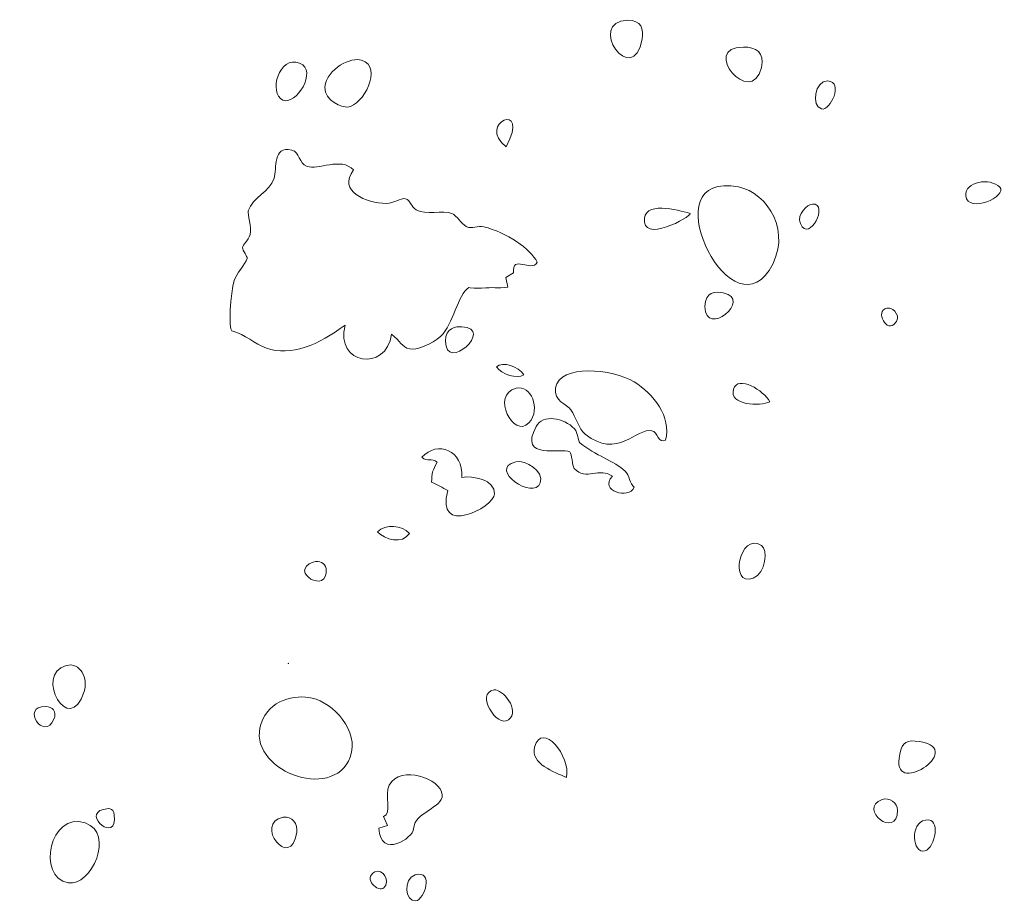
# Model space of a CAD drawing. Header units: inches. Extents: x 3.3 to 4.68, y 5.33 to 6.69.
# Drawn here: x 3.5868 to 4.028, y 5.5807 to 5.9747 of the extents above; entities that cross this region are included whole.
import ezdxf

# ---------------------------------------------------------------- set-up
doc = ezdxf.new("R2010")
doc.units = ezdxf.units.IN
doc.header["$MEASUREMENT"] = 0
doc.layers.add('Layer 1', color=7, linetype='Continuous')

msp = doc.modelspace()

# ---------------------------------------------------------------- linework, layer by layer
at = {"layer": 'Layer 1', "lineweight": 0}
for points, knots in [([(3.86458, 5.96615), (3.86526, 5.97024), (3.86434, 5.97468), (3.8581, 5.97445), (3.83917, 5.9739), (3.86058, 5.94322), (3.86458, 5.96615)], [0, 0, 0, 0, 1, 1, 1, 2, 2, 2, 2]), ([(3.91782, 5.95337), (3.9195, 5.9601), (3.91526, 5.96251), (3.90978, 5.96251), (3.89022, 5.96254), (3.91328, 5.93481), (3.91782, 5.95337)], [0, 0, 0, 0, 1, 1, 1, 2, 2, 2, 2]), ([(3.70426, 5.93879), (3.70977, 5.93612), (3.72021, 5.95193), (3.71171, 5.95532), (3.70253, 5.95898), (3.69767, 5.94191), (3.70426, 5.93879)], [0, 0, 0, 0, 1, 1, 1, 2, 2, 2, 2]), ([(3.72304, 5.94459), (3.72251, 5.93835), (3.73102, 5.93547), (3.73317, 5.93566), (3.7399, 5.93633), (3.74924, 5.95346), (3.73941, 5.95665), (3.73496, 5.9581), (3.72378, 5.95312), (3.72304, 5.94459)], [0, 0, 0, 0, 1, 1, 1, 2, 2, 2, 3, 3, 3, 3]), ([(3.94754, 5.94735), (3.94132, 5.94762), (3.94016, 5.93599), (3.94458, 5.93486), (3.94861, 5.93382), (3.95464, 5.94702), (3.94754, 5.94735)], [0, 0, 0, 0, 1, 1, 1, 2, 2, 2, 2]), ([(3.80391, 5.91791), (3.81497, 5.93894), (3.79028, 5.92855), (3.80391, 5.91791), (3.80391, 5.91791), (3.80391, 5.91791), (3.80391, 5.91791)], [0, 0, 0, 0, 1, 1, 1, 2, 2, 2, 2]), ([(3.76379, 5.88978), (3.7612, 5.89125), (3.76126, 5.89434), (3.75892, 5.89478), (3.75682, 5.89518), (3.7538, 5.89271), (3.75038, 5.89271), (3.74152, 5.89273), (3.72846, 5.89817), (3.7358, 5.90765), (3.73008, 5.9136), (3.71975, 5.90734), (3.71503, 5.90921), (3.7113, 5.91067), (3.71187, 5.91558), (3.70818, 5.91645), (3.69949, 5.91854), (3.70173, 5.90816), (3.70033, 5.90389), (3.69839, 5.89773), (3.69078, 5.89558), (3.68882, 5.88932), (3.68835, 5.88791), (3.69055, 5.88203), (3.68958, 5.87881), (3.68871, 5.87596), (3.68639, 5.87429), (3.68623, 5.87284), (3.68616, 5.87168), (3.68859, 5.86906), (3.68826, 5.86803), (3.68755, 5.86564), (3.68338, 5.86117), (3.68247, 5.85821), (3.6808, 5.8528), (3.67995, 5.83636), (3.6815, 5.83587), (3.68766, 5.83385), (3.69134, 5.83017), (3.69691, 5.82812), (3.70763, 5.82414), (3.72039, 5.82956), (3.73204, 5.83839), (3.7274, 5.82077), (3.75028, 5.81706), (3.75278, 5.83432), (3.75678, 5.83124), (3.7572, 5.82859), (3.76088, 5.82772), (3.76345, 5.82709), (3.77096, 5.82966), (3.77475, 5.83344), (3.78022, 5.83876), (3.78234, 5.85194), (3.78718, 5.85513), (3.78699, 5.85505), (3.79195, 5.85474), (3.79286, 5.85482), (3.79846, 5.85541), (3.79983, 5.85474), (3.80466, 5.85525), (3.80466, 5.85525), (3.80378, 5.85954), (3.80378, 5.85954), (3.80378, 5.85954), (3.80717, 5.86163), (3.80717, 5.86163), (3.80626, 5.87031), (3.81539, 5.86155), (3.81778, 5.86643), (3.81474, 5.87244), (3.80409, 5.87972), (3.79389, 5.88227), (3.79131, 5.88293), (3.78861, 5.88104), (3.78612, 5.88236), (3.78369, 5.88365), (3.78209, 5.88715), (3.77965, 5.88817), (3.77557, 5.88984), (3.76811, 5.88729), (3.76379, 5.88978)], [0, 0, 0, 0, 1, 1, 1, 2, 2, 2, 3, 3, 3, 4, 4, 4, 5, 5, 5, 6, 6, 6, 7, 7, 7, 8, 8, 8, 9, 9, 9, 10, 10, 10, 11, 11, 11, 12, 12, 12, 13, 13, 13, 14, 14, 14, 15, 15, 15, 16, 16, 16, 17, 17, 17, 18, 18, 18, 19, 19, 19, 20, 20, 20, 21, 21, 21, 22, 22, 22, 23, 23, 23, 24, 24, 24, 25, 25, 25, 26, 26, 26, 27, 27, 27, 27]), ([(3.92125, 5.86274), (3.93218, 5.87953), (3.92045, 5.8976), (3.90766, 5.90005), (3.86797, 5.90769), (3.90325, 5.83515), (3.92125, 5.86274)], [0, 0, 0, 0, 1, 1, 1, 2, 2, 2, 2]), ([(4.02418, 5.89993), (4.01999, 5.90441), (4.00844, 5.9024), (4.00907, 5.89609), (4.00994, 5.88787), (4.02798, 5.89586), (4.02418, 5.89993)], [0, 0, 0, 0, 1, 1, 1, 2, 2, 2, 2]), ([(3.86561, 5.88436), (3.86667, 5.87505), (3.88946, 5.88852), (3.88559, 5.88829), (3.8811, 5.88968), (3.86445, 5.89426), (3.86561, 5.88436)], [0, 0, 0, 0, 1, 1, 1, 2, 2, 2, 2]), ([(3.94058, 5.89239), (3.9385, 5.89225), (3.93334, 5.88786), (3.93523, 5.88365), (3.93926, 5.87481), (3.94813, 5.89288), (3.94058, 5.89239)], [0, 0, 0, 0, 1, 1, 1, 2, 2, 2, 2]), ([(3.89261, 5.84668), (3.89284, 5.83214), (3.91412, 5.85004), (3.90081, 5.8527), (3.8976, 5.85334), (3.8925, 5.85349), (3.89261, 5.84668)], [0, 0, 0, 0, 1, 1, 1, 2, 2, 2, 2]), ([(3.97687, 5.83857), (3.98105, 5.84222), (3.97645, 5.84585), (3.97492, 5.84592), (3.96798, 5.84626), (3.97306, 5.8353), (3.97687, 5.83857)], [0, 0, 0, 0, 1, 1, 1, 2, 2, 2, 2]), ([(3.78419, 5.83763), (3.78153, 5.83774), (3.77677, 5.8372), (3.77681, 5.8312), (3.77688, 5.81676), (3.79903, 5.83689), (3.78419, 5.83763)], [0, 0, 0, 0, 1, 1, 1, 2, 2, 2, 2]), ([(3.79955, 5.81976), (3.80174, 5.81637), (3.80881, 5.81407), (3.81174, 5.81618), (3.8095, 5.8198), (3.8023, 5.82243), (3.79955, 5.81976)], [0, 0, 0, 0, 1, 1, 1, 2, 2, 2, 2]), ([(3.87505, 5.78692), (3.87773, 5.79744), (3.86966, 5.80767), (3.86103, 5.81302), (3.85136, 5.8189), (3.82787, 5.82115), (3.82597, 5.8103), (3.8249, 5.80439), (3.83104, 5.80302), (3.8328, 5.80051), (3.83499, 5.79736), (3.8363, 5.79205), (3.83922, 5.78965), (3.85341, 5.77816), (3.86222, 5.79267), (3.86899, 5.79121), (3.87161, 5.79064), (3.87166, 5.78529), (3.87505, 5.78692)], [0, 0, 0, 0, 1, 1, 1, 2, 2, 2, 3, 3, 3, 4, 4, 4, 5, 5, 5, 6, 6, 6, 6]), ([(3.92164, 5.80412), (3.91895, 5.80911), (3.90729, 5.81632), (3.90537, 5.80971), (3.90325, 5.80245), (3.91724, 5.80208), (3.92164, 5.80412)], [0, 0, 0, 0, 1, 1, 1, 2, 2, 2, 2]), ([(3.81405, 5.7947), (3.81978, 5.80103), (3.8147, 5.81173), (3.80844, 5.81019), (3.79677, 5.80743), (3.80733, 5.78735), (3.81405, 5.7947)], [0, 0, 0, 0, 1, 1, 1, 2, 2, 2, 2]), ([(3.86104, 5.76599), (3.85908, 5.76736), (3.85885, 5.77135), (3.85704, 5.77308), (3.85219, 5.77778), (3.84356, 5.78008), (3.83679, 5.78581), (3.83587, 5.78659), (3.83611, 5.79031), (3.83438, 5.79209), (3.8296, 5.79701), (3.8203, 5.79875), (3.81726, 5.79305), (3.8091, 5.77775), (3.82879, 5.78379), (3.83225, 5.78171), (3.8335, 5.78099), (3.83313, 5.77559), (3.83424, 5.77439), (3.83956, 5.76861), (3.84561, 5.77516), (3.85129, 5.77089), (3.84523, 5.76443), (3.85867, 5.76023), (3.86104, 5.76599)], [0, 0, 0, 0, 1, 1, 1, 2, 2, 2, 3, 3, 3, 4, 4, 4, 5, 5, 5, 6, 6, 6, 7, 7, 7, 8, 8, 8, 8]), ([(3.77064, 5.76823), (3.77306, 5.76699), (3.7755, 5.76579), (3.77794, 5.76454), (3.77182, 5.74376), (3.79841, 5.75673), (3.79872, 5.76302), (3.79905, 5.76925), (3.78891, 5.77129), (3.78411, 5.77035), (3.78503, 5.78247), (3.77317, 5.78708), (3.76626, 5.77934), (3.76892, 5.77706), (3.77041, 5.77941), (3.77317, 5.77715), (3.77098, 5.77338), (3.77063, 5.77228), (3.77064, 5.76823)], [0, 0, 0, 0, 1, 1, 1, 2, 2, 2, 3, 3, 3, 4, 4, 4, 5, 5, 5, 6, 6, 6, 6]), ([(3.81915, 5.76799), (3.82083, 5.77314), (3.81265, 5.77837), (3.80821, 5.77732), (3.79525, 5.77417), (3.81638, 5.75968), (3.81915, 5.76799)], [0, 0, 0, 0, 1, 1, 1, 2, 2, 2, 2]), ([(3.7607, 5.74531), (3.75755, 5.74923), (3.74991, 5.74948), (3.74645, 5.74611), (3.74951, 5.74249), (3.75764, 5.7404), (3.7607, 5.74531)], [0, 0, 0, 0, 1, 1, 1, 2, 2, 2, 2]), ([(3.91416, 5.72533), (3.92004, 5.72758), (3.92067, 5.73817), (3.91791, 5.73995), (3.90795, 5.74634), (3.90323, 5.72116), (3.91416, 5.72533)], [0, 0, 0, 0, 1, 1, 1, 2, 2, 2, 2]), ([(3.71784, 5.73253), (3.70615, 5.72862), (3.72476, 5.71731), (3.72352, 5.72968), (3.72325, 5.73215), (3.72043, 5.73341), (3.71784, 5.73253)], [0, 0, 0, 0, 1, 1, 1, 2, 2, 2, 2]), ([(3.61557, 5.6747), (3.61739, 5.68038), (3.614, 5.68818), (3.6075, 5.68636), (3.59302, 5.68232), (3.609, 5.65392), (3.61557, 5.6747)], [0, 0, 0, 0, 1, 1, 1, 2, 2, 2, 2]), ([(3.70691, 5.68724), (3.70676, 5.68724), (3.70671, 5.68735), (3.70658, 5.68735), (3.70648, 5.68731), (3.70652, 5.68727), (3.70691, 5.68724)], [0, 0, 0, 0, 1, 1, 1, 2, 2, 2, 2]), ([(3.73431, 5.64551), (3.73865, 5.65717), (3.7266, 5.66979), (3.71739, 5.67182), (3.70966, 5.6735), (3.69817, 5.67128), (3.69453, 5.66045), (3.68754, 5.63995), (3.72663, 5.62497), (3.73431, 5.64551)], [0, 0, 0, 0, 1, 1, 1, 2, 2, 2, 3, 3, 3, 3]), ([(3.80492, 5.66211), (3.81049, 5.6664), (3.8021, 5.67607), (3.79852, 5.6755), (3.78992, 5.6741), (3.79987, 5.65823), (3.80492, 5.66211)], [0, 0, 0, 0, 1, 1, 1, 2, 2, 2, 2]), ([(3.60202, 5.66242), (3.60346, 5.66599), (3.60132, 5.66797), (3.59843, 5.66808), (3.58682, 5.66848), (3.59783, 5.65207), (3.60202, 5.66242)], [0, 0, 0, 0, 1, 1, 1, 2, 2, 2, 2]), ([(3.81662, 5.64988), (3.81467, 5.64254), (3.82532, 5.63873), (3.83081, 5.63642), (3.83294, 5.64583), (3.81981, 5.6618), (3.81662, 5.64988)], [0, 0, 0, 0, 1, 1, 1, 2, 2, 2, 2]), ([(3.98857, 5.65238), (3.9825, 5.65332), (3.98093, 5.65244), (3.97959, 5.64674), (3.97462, 5.62622), (4.00979, 5.64906), (3.98857, 5.65238)], [0, 0, 0, 0, 1, 1, 1, 2, 2, 2, 2]), ([(3.77534, 5.6287), (3.77485, 5.6357), (3.7568, 5.64247), (3.75174, 5.63298), (3.74942, 5.62855), (3.75312, 5.62008), (3.74919, 5.619), (3.74919, 5.619), (3.75098, 5.61491), (3.75098, 5.61491), (3.75098, 5.61491), (3.74711, 5.61369), (3.74711, 5.61369), (3.74779, 5.59988), (3.76246, 5.60932), (3.7626, 5.6135), (3.76276, 5.62093), (3.77578, 5.62269), (3.77534, 5.6287)], [0, 0, 0, 0, 1, 1, 1, 2, 2, 2, 3, 3, 3, 4, 4, 4, 5, 5, 5, 6, 6, 6, 6]), ([(3.9786, 5.62181), (3.97862, 5.62484), (3.97502, 5.62779), (3.97167, 5.62657), (3.96039, 5.62238), (3.97833, 5.60832), (3.9786, 5.62181)], [0, 0, 0, 0, 1, 1, 1, 2, 2, 2, 2]), ([(3.61598, 5.6161), (3.60021, 5.62138), (3.59417, 5.59193), (3.60843, 5.58937), (3.61865, 5.58752), (3.62961, 5.61149), (3.61598, 5.6161)], [0, 0, 0, 0, 1, 1, 1, 2, 2, 2, 2]), ([(3.62412, 5.62212), (3.61435, 5.61987), (3.63053, 5.60632), (3.62901, 5.61968), (3.62861, 5.62318), (3.62614, 5.62256), (3.62412, 5.62212)], [0, 0, 0, 0, 1, 1, 1, 2, 2, 2, 2]), ([(3.70439, 5.61865), (3.69089, 5.61605), (3.70782, 5.59412), (3.71045, 5.61182), (3.71102, 5.61542), (3.70843, 5.61943), (3.70439, 5.61865)], [0, 0, 0, 0, 1, 1, 1, 2, 2, 2, 2]), ([(3.99242, 5.61746), (3.98436, 5.61788), (3.98466, 5.60377), (3.98985, 5.60349), (3.99486, 5.60318), (3.99801, 5.61709), (3.99242, 5.61746)], [0, 0, 0, 0, 1, 1, 1, 2, 2, 2, 2]), ([(3.74533, 5.59424), (3.7396, 5.59117), (3.74699, 5.58492), (3.74935, 5.58713), (3.75252, 5.59006), (3.74878, 5.59608), (3.74533, 5.59424)], [0, 0, 0, 0, 1, 1, 1, 2, 2, 2, 2]), ([(3.76358, 5.58129), (3.76746, 5.58175), (3.77192, 5.59546), (3.76326, 5.59287), (3.75779, 5.59121), (3.75875, 5.58069), (3.76358, 5.58129)], [0, 0, 0, 0, 1, 1, 1, 2, 2, 2, 2])]:
    msp.add_open_spline(points, degree=3, knots=knots, dxfattribs=at)

doc.saveas('drawing.dxf')
